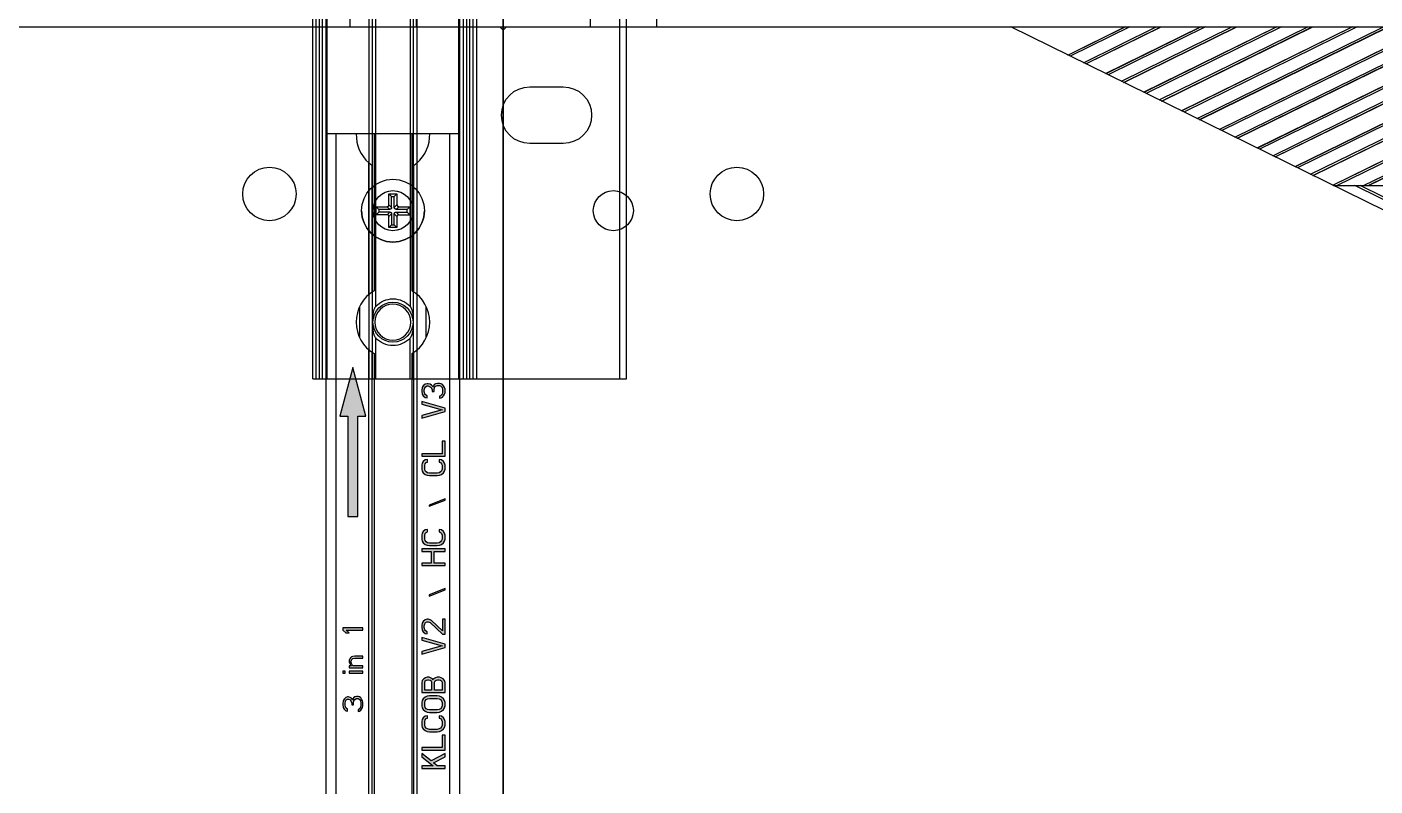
# Model space of a CAD drawing. Header units: millimetres. Extents: x 1927 to 14264, y 1863 to 5555.
# Drawn here: x 11902.6 to 12104.4, y 4022.4 to 4136 of the extents above; entities that cross this region are included whole.
import ezdxf

# ---------------------------------------------------------------- set-up
doc = ezdxf.new("R2010")
doc.units = ezdxf.units.MM
doc.layers.add('02___PRT_ALL_AXES', color=7, linetype='Continuous')
doc.layers.add('1轮廓线', color=7, linetype='Continuous', lineweight=25)

# ---------------------------------------------------------------- blocks, each defined once
blk = doc.blocks.new('ryfhgjmb')
at = {"lineweight": 5, "true_color": 0xf26722}
h = blk.add_hatch(color=30, dxfattribs=at)
h.dxf.hatch_style = 1
h.paths.add_polyline_path([(6917, 3339.74), (6916.75, 3339.87), (6916.32, 3339.93), (6916.19, 3339.93), (6915.75, 3339.87), (6915.5, 3339.74), (6915.25, 3339.48), (6915.19, 3339.23), (6915.5, 3339.23), (6915.63, 3339.42), (6915.82, 3339.55), (6916.13, 3339.61), (6916.38, 3339.61), (6916.69, 3339.55), (6916.88, 3339.42), (6917, 3339.23), (6917, 3339.1), (6916.88, 3338.85), (6916.75, 3338.72), (6916.38, 3338.59), (6916.13, 3338.59), (6916.13, 3338.34), (6916.38, 3338.34), (6916.75, 3338.27), (6916.94, 3338.14), (6917.07, 3337.89), (6917.07, 3337.63), (6917, 3337.51), (6916.88, 3337.38), (6916.75, 3337.31), (6916.44, 3337.25), (6916.07, 3337.25), (6915.75, 3337.31), (6915.63, 3337.38), (6915.5, 3337.51), (6915.44, 3337.63), (6915.13, 3337.63), (6915.19, 3337.44), (6915.32, 3337.25), (6915.5, 3337.12), (6915.75, 3337), (6916, 3336.93), (6916.5, 3336.93), (6916.75, 3337), (6917, 3337.12), (6917.19, 3337.25), (6917.32, 3337.44), (6917.38, 3337.63), (6917.38, 3337.89), (6917.32, 3338.14), (6917.19, 3338.34), (6916.88, 3338.46), (6917.13, 3338.65), (6917.25, 3338.85), (6917.32, 3339.1), (6917.32, 3339.23), (6917.25, 3339.48)])
h.paths.add_polyline_path([(6921.19, 3339.93), (6920.88, 3339.93), (6920.88, 3339.61), (6921.19, 3339.61)])
h.paths.add_polyline_path([(6921.19, 3338.97), (6920.88, 3338.97), (6920.88, 3336.93), (6921.19, 3336.93)])
h.paths.add_polyline_path([(6922.13, 3338.53), (6922.32, 3338.65), (6922.57, 3338.72), (6922.82, 3338.65), (6922.94, 3338.59), (6923.07, 3338.46), (6923.13, 3338.14), (6923.13, 3336.93), (6923.44, 3336.93), (6923.44, 3338.14), (6923.38, 3338.46), (6923.32, 3338.65), (6923.19, 3338.78), (6923, 3338.91), (6922.82, 3338.97), (6922.57, 3338.97), (6922.32, 3338.91), (6922.13, 3338.78), (6922, 3338.65), (6922, 3338.97), (6921.69, 3338.97), (6921.69, 3336.93), (6922, 3336.93), (6922, 3338.4)])
h.paths.add_polyline_path([(6927.69, 3339.93), (6927.32, 3339.93), (6926.94, 3339.48), (6926.94, 3338.97), (6927.32, 3339.42), (6927.32, 3336.93), (6927.69, 3336.93)])
h = blk.add_hatch(color=30, dxfattribs=at)
h.dxf.hatch_style = 1
h.paths.add_polyline_path([(6944.35, 3339.18), (6944.35, 3337.68), (6959.35, 3337.68), (6959.35, 3336.48), (6966.63, 3338.43), (6959.35, 3340.38), (6959.35, 3339.18)])
h = blk.add_hatch(color=30, dxfattribs=at)
h.dxf.hatch_style = 1
h.paths.add_polyline_path([(6907.43, 3326.34), (6908.36, 3324.63), (6908.86, 3324.63), (6907.74, 3326.72), (6908.86, 3328.13), (6908.36, 3328.13), (6907, 3326.42), (6907, 3328.13), (6906.63, 3328.13), (6906.63, 3324.63), (6907, 3324.63), (6907, 3325.82)])
h.paths.add_polyline_path([(6909.73, 3328.13), (6909.36, 3328.13), (6909.36, 3324.63), (6911.59, 3324.63), (6911.59, 3325.08), (6909.73, 3325.08)])
h.paths.add_polyline_path([(6912.45, 3326.94), (6912.52, 3327.24), (6912.64, 3327.46), (6912.83, 3327.61), (6913.07, 3327.68), (6913.63, 3327.68), (6913.88, 3327.61), (6914.07, 3327.46), (6914.13, 3327.24), (6914.5, 3327.24), (6914.44, 3327.61), (6914.19, 3327.91), (6913.94, 3328.06), (6913.63, 3328.13), (6913.07, 3328.13), (6912.76, 3328.06), (6912.52, 3327.91), (6912.27, 3327.61), (6912.14, 3327.31), (6912.08, 3326.94), (6912.08, 3325.82), (6912.14, 3325.45), (6912.27, 3325.15), (6912.52, 3324.85), (6912.76, 3324.71), (6913.07, 3324.63), (6913.63, 3324.63), (6913.94, 3324.71), (6914.19, 3324.85), (6914.44, 3325.15), (6914.5, 3325.52), (6914.13, 3325.52), (6914.07, 3325.3), (6913.88, 3325.15), (6913.63, 3325.08), (6913.07, 3325.08), (6912.83, 3325.15), (6912.64, 3325.3), (6912.52, 3325.52), (6912.45, 3325.82)])
h.paths.add_polyline_path([(6917.47, 3326.94), (6917.41, 3327.31), (6917.29, 3327.61), (6917.04, 3327.91), (6916.79, 3328.06), (6916.48, 3328.13), (6915.99, 3328.13), (6915.68, 3328.06), (6915.43, 3327.91), (6915.18, 3327.61), (6915.06, 3327.31), (6915, 3326.94), (6915, 3325.82), (6915.06, 3325.45), (6915.18, 3325.15), (6915.43, 3324.85), (6915.68, 3324.71), (6915.99, 3324.63), (6916.48, 3324.63), (6916.79, 3324.71), (6917.04, 3324.85), (6917.29, 3325.15), (6917.41, 3325.45), (6917.47, 3325.82)])
h.paths.add_polyline_path([(6915.37, 3326.94), (6915.43, 3327.24), (6915.55, 3327.46), (6915.74, 3327.61), (6915.99, 3327.68), (6916.48, 3327.68), (6916.73, 3327.61), (6916.92, 3327.46), (6917.04, 3327.24), (6917.1, 3326.94), (6917.1, 3325.82), (6917.04, 3325.52), (6916.92, 3325.3), (6916.73, 3325.15), (6916.48, 3325.08), (6915.99, 3325.08), (6915.74, 3325.15), (6915.55, 3325.3), (6915.43, 3325.52), (6915.37, 3325.82)], flags=16)
h.paths.add_polyline_path([(6920.02, 3326.49), (6920.2, 3326.79), (6920.26, 3327.01), (6920.26, 3327.31), (6920.2, 3327.54), (6920.02, 3327.83), (6919.77, 3328.06), (6919.46, 3328.13), (6917.97, 3328.13), (6917.97, 3324.63), (6919.46, 3324.63), (6919.77, 3324.71), (6920.02, 3324.93), (6920.2, 3325.23), (6920.26, 3325.45), (6920.26, 3325.82), (6920.2, 3326.05), (6920.02, 3326.34), (6919.89, 3326.42)])
h.paths.add_polyline_path([(6918.34, 3326.64), (6918.34, 3327.68), (6919.52, 3327.68), (6919.71, 3327.61), (6919.83, 3327.46), (6919.89, 3327.24), (6919.89, 3327.09), (6919.83, 3326.87), (6919.71, 3326.72), (6919.52, 3326.64)], flags=16)
h.paths.add_polyline_path([(6918.34, 3326.2), (6919.52, 3326.2), (6919.71, 3326.12), (6919.83, 3325.97), (6919.89, 3325.75), (6919.89, 3325.52), (6919.83, 3325.3), (6919.71, 3325.15), (6919.52, 3325.08), (6918.34, 3325.08)], flags=16)
h.paths.add_polyline_path([(6926.21, 3328.13), (6925.84, 3328.13), (6924.97, 3325.08), (6924.11, 3328.13), (6923.73, 3328.13), (6924.73, 3324.63), (6925.22, 3324.63)])
h.paths.add_polyline_path([(6927.39, 3327.68), (6927.7, 3327.76), (6927.95, 3327.76), (6928.26, 3327.68), (6928.44, 3327.54), (6928.57, 3327.31), (6928.57, 3327.16), (6928.44, 3326.87), (6926.71, 3325), (6926.71, 3324.63), (6928.94, 3324.63), (6928.94, 3325), (6927.21, 3325), (6928.75, 3326.64), (6928.88, 3326.87), (6928.94, 3327.16), (6928.94, 3327.31), (6928.88, 3327.61), (6928.63, 3327.91), (6928.38, 3328.06), (6928.01, 3328.13), (6927.76, 3328.13), (6927.33, 3328.06), (6927.08, 3327.91), (6926.83, 3327.61), (6926.77, 3327.31), (6927.08, 3327.31), (6927.21, 3327.54)])
h.paths.add_polyline_path([(6932.6, 3327.01), (6932.41, 3327.01), (6933.34, 3324.63), (6933.53, 3324.63)])
h.paths.add_polyline_path([(6940.53, 3327.46), (6940.72, 3327.61), (6940.96, 3327.68), (6941.52, 3327.68), (6941.77, 3327.61), (6941.96, 3327.46), (6942.02, 3327.24), (6942.39, 3327.24), (6942.33, 3327.61), (6942.08, 3327.91), (6941.83, 3328.06), (6941.52, 3328.13), (6940.96, 3328.13), (6940.65, 3328.06), (6940.41, 3327.91), (6940.16, 3327.61), (6940.03, 3327.31), (6939.97, 3326.94), (6939.97, 3325.82), (6940.03, 3325.45), (6940.16, 3325.15), (6940.41, 3324.85), (6940.65, 3324.71), (6940.96, 3324.63), (6941.52, 3324.63), (6941.83, 3324.71), (6942.08, 3324.85), (6942.33, 3325.15), (6942.39, 3325.52), (6942.02, 3325.52), (6941.96, 3325.3), (6941.77, 3325.15), (6941.52, 3325.08), (6940.96, 3325.08), (6940.72, 3325.15), (6940.53, 3325.3), (6940.41, 3325.52), (6940.34, 3325.82), (6940.34, 3326.94), (6940.41, 3327.24)])
h.paths.add_polyline_path([(6939.48, 3328.13), (6939.11, 3328.13), (6939.11, 3326.72), (6937.37, 3326.72), (6937.37, 3328.13), (6937, 3328.13), (6937, 3324.63), (6937.37, 3324.63), (6937.37, 3326.27), (6939.11, 3326.27), (6939.11, 3324.63), (6939.48, 3324.63)])
h.paths.add_polyline_path([(6946.05, 3327.01), (6945.86, 3327.01), (6946.79, 3324.63), (6946.98, 3324.63)])
h.paths.add_polyline_path([(6953.73, 3328.13), (6953.36, 3328.13), (6953.36, 3324.63), (6955.59, 3324.63), (6955.59, 3325.08), (6953.73, 3325.08)])
h.paths.add_polyline_path([(6952.55, 3327.91), (6952.31, 3328.06), (6952, 3328.13), (6951.44, 3328.13), (6951.13, 3328.06), (6950.88, 3327.91), (6950.63, 3327.61), (6950.51, 3327.31), (6950.45, 3326.94), (6950.45, 3325.82), (6950.51, 3325.45), (6950.63, 3325.15), (6950.88, 3324.85), (6951.13, 3324.71), (6951.44, 3324.63), (6952, 3324.63), (6952.31, 3324.71), (6952.55, 3324.85), (6952.8, 3325.15), (6952.86, 3325.52), (6952.49, 3325.52), (6952.43, 3325.3), (6952.24, 3325.15), (6952, 3325.08), (6951.44, 3325.08), (6951.19, 3325.15), (6951.01, 3325.3), (6950.88, 3325.52), (6950.82, 3325.82), (6950.82, 3326.94), (6950.88, 3327.24), (6951.01, 3327.46), (6951.19, 3327.61), (6951.44, 3327.68), (6952, 3327.68), (6952.24, 3327.61), (6952.43, 3327.46), (6952.49, 3327.24), (6952.86, 3327.24), (6952.8, 3327.61)])
h.paths.add_polyline_path([(6963.9, 3327.91), (6963.65, 3328.06), (6963.21, 3328.13), (6963.09, 3328.13), (6962.66, 3328.06), (6962.41, 3327.91), (6962.16, 3327.61), (6962.1, 3327.31), (6962.41, 3327.31), (6962.53, 3327.54), (6962.72, 3327.68), (6963.03, 3327.76), (6963.28, 3327.76), (6963.59, 3327.68), (6963.77, 3327.54), (6963.9, 3327.31), (6963.9, 3327.16), (6963.77, 3326.87), (6963.65, 3326.72), (6963.28, 3326.57), (6963.03, 3326.57), (6963.03, 3326.27), (6963.28, 3326.27), (6963.65, 3326.2), (6963.83, 3326.05), (6963.96, 3325.75), (6963.96, 3325.45), (6963.9, 3325.3), (6963.77, 3325.15), (6963.65, 3325.08), (6963.34, 3325), (6962.97, 3325), (6962.66, 3325.08), (6962.53, 3325.15), (6962.41, 3325.3), (6962.35, 3325.45), (6962.04, 3325.45), (6962.1, 3325.23), (6962.22, 3325), (6962.41, 3324.85), (6962.66, 3324.71), (6962.91, 3324.63), (6963.4, 3324.63), (6963.65, 3324.71), (6963.9, 3324.85), (6964.08, 3325), (6964.21, 3325.23), (6964.27, 3325.45), (6964.27, 3325.75), (6964.21, 3326.05), (6964.08, 3326.27), (6963.77, 3326.42), (6964.02, 3326.64), (6964.14, 3326.87), (6964.21, 3327.16), (6964.21, 3327.31), (6964.14, 3327.61)])
h.paths.add_polyline_path([(6961.54, 3328.13), (6961.17, 3328.13), (6960.3, 3325.08), (6959.43, 3328.13), (6959.06, 3328.13), (6960.05, 3324.63), (6960.55, 3324.63)])
at = {"color": 30, "linetype": 'Continuous', "true_color": 0xf26722}
for p, q in [((6005.13, 3342.43), (7001.63, 3342.43)), ((6005.13, 3340.93), (7001.63, 3340.93)), ((7001.63, 3322.43), (7001.63, 3342.43)), ((6915.25, 3339.48), (6915.19, 3339.23)), ((6915.19, 3339.23), (6915.5, 3339.23)), ((6915.5, 3339.74), (6915.25, 3339.48)), ((6915.75, 3339.87), (6915.5, 3339.74)), ((6915.5, 3339.23), (6915.63, 3339.42)), ((6915.63, 3339.42), (6915.82, 3339.55)), ((6916.19, 3339.93), (6915.75, 3339.87)), ((6915.82, 3339.55), (6916.13, 3339.61)), ((6916.13, 3339.61), (6916.38, 3339.61)), ((6916.32, 3339.93), (6916.19, 3339.93)), ((6916.75, 3339.87), (6916.32, 3339.93)), ((6916.38, 3339.61), (6916.69, 3339.55)), ((6916.69, 3339.55), (6916.88, 3339.42)), ((6917, 3339.74), (6916.75, 3339.87)), ((6916.88, 3339.42), (6917, 3339.23)), ((6917, 3339.1), (6916.88, 3338.85)), ((6917.25, 3339.48), (6917, 3339.74)), ((6917, 3339.23), (6917, 3339.1)), ((6917.32, 3339.23), (6917.25, 3339.48)), ((6917.25, 3338.85), (6917.32, 3339.1)), ((6917.32, 3339.1), (6917.32, 3339.23)), ((6921.19, 3339.93), (6920.88, 3339.93)), ((6920.88, 3339.93), (6920.88, 3339.61)), ((6920.88, 3339.61), (6921.19, 3339.61)), ((6921.19, 3338.97), (6920.88, 3338.97)), ((6920.88, 3338.97), (6920.88, 3336.93)), ((6921.19, 3339.61), (6921.19, 3339.93)), ((6921.19, 3336.93), (6921.19, 3338.97)), ((6922, 3338.97), (6921.69, 3338.97)), ((6921.69, 3338.97), (6921.69, 3336.93)), ((6922, 3338.65), (6922, 3338.97)), ((6922.32, 3338.91), (6922.13, 3338.78)), ((6922.57, 3338.97), (6922.32, 3338.91)), ((6922.82, 3338.97), (6922.57, 3338.97)), ((6923, 3338.91), (6922.82, 3338.97)), ((6923.19, 3338.78), (6923, 3338.91)), ((6927.32, 3339.93), (6926.94, 3339.48)), ((6926.94, 3339.48), (6926.94, 3338.97)), ((6926.94, 3338.97), (6927.32, 3339.42)), ((6927.69, 3339.93), (6927.32, 3339.93)), ((6927.32, 3339.42), (6927.32, 3336.93)), ((6927.69, 3336.93), (6927.69, 3339.93)), ((6959.35, 3339.18), (6944.35, 3339.18)), ((6944.35, 3339.18), (6944.35, 3337.68)), ((6966.63, 3338.43), (6959.35, 3340.38)), ((6959.35, 3340.38), (6959.35, 3339.18)), ((6915.44, 3337.63), (6915.13, 3337.63)), ((6915.13, 3337.63), (6915.19, 3337.44)), ((6915.19, 3337.44), (6915.32, 3337.25)), ((6915.32, 3337.25), (6915.5, 3337.12)), ((6915.5, 3337.51), (6915.44, 3337.63)), ((6915.63, 3337.38), (6915.5, 3337.51)), ((6915.5, 3337.12), (6915.75, 3337)), ((6915.75, 3337.31), (6915.63, 3337.38)), ((6916.07, 3337.25), (6915.75, 3337.31)), ((6915.75, 3337), (6916, 3336.93)), ((6916, 3336.93), (6916.5, 3336.93)), ((6916.44, 3337.25), (6916.07, 3337.25)), ((6916.38, 3338.59), (6916.13, 3338.59)), ((6916.13, 3338.59), (6916.13, 3338.34)), ((6916.13, 3338.34), (6916.38, 3338.34)), ((6916.75, 3338.72), (6916.38, 3338.59)), ((6916.38, 3338.34), (6916.75, 3338.27)), ((6916.75, 3337.31), (6916.44, 3337.25)), ((6916.5, 3336.93), (6916.75, 3337)), ((6916.88, 3338.85), (6916.75, 3338.72)), ((6916.75, 3338.27), (6916.94, 3338.14)), ((6916.88, 3337.38), (6916.75, 3337.31)), ((6916.75, 3337), (6917, 3337.12)), ((6916.88, 3338.46), (6917.13, 3338.65)), ((6917.19, 3338.34), (6916.88, 3338.46)), ((6917, 3337.51), (6916.88, 3337.38)), ((6916.94, 3338.14), (6917.07, 3337.89)), ((6917.07, 3337.63), (6917, 3337.51)), ((6917, 3337.12), (6917.19, 3337.25)), ((6917.07, 3337.89), (6917.07, 3337.63)), ((6917.13, 3338.65), (6917.25, 3338.85)), ((6917.32, 3338.14), (6917.19, 3338.34)), ((6917.19, 3337.25), (6917.32, 3337.44)), ((6917.38, 3337.89), (6917.32, 3338.14)), ((6917.32, 3337.44), (6917.38, 3337.63)), ((6917.38, 3337.63), (6917.38, 3337.89)), ((6920.88, 3336.93), (6921.19, 3336.93)), ((6921.69, 3336.93), (6922, 3336.93)), ((6922.13, 3338.78), (6922, 3338.65)), ((6922, 3338.4), (6922.13, 3338.53)), ((6922, 3336.93), (6922, 3338.4)), ((6922.13, 3338.53), (6922.32, 3338.65)), ((6922.32, 3338.65), (6922.57, 3338.72)), ((6922.57, 3338.72), (6922.82, 3338.65)), ((6922.82, 3338.65), (6922.94, 3338.59)), ((6922.94, 3338.59), (6923.07, 3338.46)), ((6923.07, 3338.46), (6923.13, 3338.14)), ((6923.13, 3338.14), (6923.13, 3336.93)), ((6923.13, 3336.93), (6923.44, 3336.93)), ((6923.32, 3338.65), (6923.19, 3338.78)), ((6923.38, 3338.46), (6923.32, 3338.65)), ((6923.44, 3338.14), (6923.38, 3338.46)), ((6923.44, 3336.93), (6923.44, 3338.14)), ((6927.32, 3336.93), (6927.69, 3336.93)), ((6944.35, 3337.68), (6959.35, 3337.68)), ((6959.35, 3336.48), (6966.63, 3338.43)), ((6959.35, 3337.68), (6959.35, 3336.48)), ((6058.09, 3336.03), (6969.27, 3336.03)), ((6058.47, 3335.53), (6968.88, 3335.53)), ((7001.63, 3335.27), (6978.14, 3335.27)), ((6058.09, 3328.83), (6969.27, 3328.83)), ((6058.47, 3329.33), (6968.88, 3329.33)), ((7001.63, 3329.59), (6978.14, 3329.59)), ((6907, 3328.13), (6906.63, 3328.13)), ((6906.63, 3328.13), (6906.63, 3324.63)), ((6908.36, 3328.13), (6907, 3326.42)), ((6907, 3326.42), (6907, 3328.13)), ((6907.74, 3326.72), (6908.86, 3328.13)), ((6908.86, 3328.13), (6908.36, 3328.13)), ((6909.73, 3328.13), (6909.36, 3328.13)), ((6909.36, 3328.13), (6909.36, 3324.63)), ((6909.73, 3325.08), (6909.73, 3328.13)), ((6912.14, 3327.31), (6912.08, 3326.94)), ((6912.08, 3326.94), (6912.08, 3325.82)), ((6912.27, 3327.61), (6912.14, 3327.31)), ((6912.52, 3327.91), (6912.27, 3327.61)), ((6912.45, 3326.94), (6912.52, 3327.24)), ((6912.45, 3325.82), (6912.45, 3326.94)), ((6912.76, 3328.06), (6912.52, 3327.91)), ((6912.52, 3327.24), (6912.64, 3327.46)), ((6912.64, 3327.46), (6912.83, 3327.61)), ((6913.07, 3328.13), (6912.76, 3328.06)), ((6912.83, 3327.61), (6913.07, 3327.68)), ((6913.63, 3328.13), (6913.07, 3328.13)), ((6913.07, 3327.68), (6913.63, 3327.68)), ((6913.94, 3328.06), (6913.63, 3328.13)), ((6913.63, 3327.68), (6913.88, 3327.61)), ((6913.88, 3327.61), (6914.07, 3327.46)), ((6914.19, 3327.91), (6913.94, 3328.06)), ((6914.07, 3327.46), (6914.13, 3327.24)), ((6914.13, 3327.24), (6914.5, 3327.24)), ((6914.44, 3327.61), (6914.19, 3327.91)), ((6914.5, 3327.24), (6914.44, 3327.61)), ((6915.06, 3327.31), (6915, 3326.94)), ((6915, 3326.94), (6915, 3325.82)), ((6915.18, 3327.61), (6915.06, 3327.31)), ((6915.43, 3327.91), (6915.18, 3327.61)), ((6915.37, 3326.94), (6915.43, 3327.24)), ((6915.37, 3325.82), (6915.37, 3326.94)), ((6915.68, 3328.06), (6915.43, 3327.91)), ((6915.43, 3327.24), (6915.55, 3327.46)), ((6915.55, 3327.46), (6915.74, 3327.61)), ((6915.99, 3328.13), (6915.68, 3328.06)), ((6915.74, 3327.61), (6915.99, 3327.68)), ((6916.48, 3328.13), (6915.99, 3328.13)), ((6915.99, 3327.68), (6916.48, 3327.68)), ((6916.79, 3328.06), (6916.48, 3328.13)), ((6916.48, 3327.68), (6916.73, 3327.61)), ((6916.73, 3327.61), (6916.92, 3327.46)), ((6917.04, 3327.91), (6916.79, 3328.06)), ((6916.92, 3327.46), (6917.04, 3327.24)), ((6917.29, 3327.61), (6917.04, 3327.91)), ((6917.04, 3327.24), (6917.1, 3326.94)), ((6917.1, 3326.94), (6917.1, 3325.82)), ((6917.41, 3327.31), (6917.29, 3327.61)), ((6917.47, 3326.94), (6917.41, 3327.31)), ((6917.47, 3325.82), (6917.47, 3326.94)), ((6919.46, 3328.13), (6917.97, 3328.13)), ((6917.97, 3328.13), (6917.97, 3324.63)), ((6918.34, 3327.68), (6919.52, 3327.68)), ((6918.34, 3326.64), (6918.34, 3327.68)), ((6919.77, 3328.06), (6919.46, 3328.13)), ((6919.52, 3327.68), (6919.71, 3327.61)), ((6919.71, 3327.61), (6919.83, 3327.46)), ((6919.83, 3326.87), (6919.71, 3326.72)), ((6920.02, 3327.83), (6919.77, 3328.06)), ((6919.83, 3327.46), (6919.89, 3327.24)), ((6919.89, 3327.09), (6919.83, 3326.87)), ((6919.89, 3327.24), (6919.89, 3327.09)), ((6920.2, 3327.54), (6920.02, 3327.83)), ((6920.02, 3326.49), (6920.2, 3326.79)), ((6920.26, 3327.31), (6920.2, 3327.54)), ((6920.2, 3326.79), (6920.26, 3327.01)), ((6920.26, 3327.01), (6920.26, 3327.31)), ((6924.11, 3328.13), (6923.73, 3328.13)), ((6923.73, 3328.13), (6924.73, 3324.63)), ((6924.97, 3325.08), (6924.11, 3328.13)), ((6925.84, 3328.13), (6924.97, 3325.08)), ((6925.22, 3324.63), (6926.21, 3328.13)), ((6926.21, 3328.13), (6925.84, 3328.13)), ((6928.44, 3326.87), (6926.71, 3325)), ((6926.83, 3327.61), (6926.77, 3327.31)), ((6926.77, 3327.31), (6927.08, 3327.31)), ((6927.08, 3327.91), (6926.83, 3327.61)), ((6927.33, 3328.06), (6927.08, 3327.91)), ((6927.08, 3327.31), (6927.21, 3327.54)), ((6927.21, 3327.54), (6927.39, 3327.68)), ((6927.76, 3328.13), (6927.33, 3328.06)), ((6927.39, 3327.68), (6927.7, 3327.76)), ((6927.7, 3327.76), (6927.95, 3327.76)), ((6928.01, 3328.13), (6927.76, 3328.13)), ((6927.95, 3327.76), (6928.26, 3327.68)), ((6928.38, 3328.06), (6928.01, 3328.13)), ((6928.26, 3327.68), (6928.44, 3327.54)), ((6928.63, 3327.91), (6928.38, 3328.06)), ((6928.44, 3327.54), (6928.57, 3327.31)), ((6928.57, 3327.16), (6928.44, 3326.87)), ((6928.57, 3327.31), (6928.57, 3327.16)), ((6928.88, 3327.61), (6928.63, 3327.91)), ((6928.75, 3326.64), (6928.88, 3326.87)), ((6928.94, 3327.31), (6928.88, 3327.61)), ((6928.88, 3326.87), (6928.94, 3327.16)), ((6928.94, 3327.16), (6928.94, 3327.31)), ((6932.6, 3327.01), (6932.41, 3327.01)), ((6932.41, 3327.01), (6933.34, 3324.63)), ((6933.53, 3324.63), (6932.6, 3327.01)), ((6937.37, 3328.13), (6937, 3328.13)), ((6937, 3328.13), (6937, 3324.63)), ((6937.37, 3326.72), (6937.37, 3328.13)), ((6939.48, 3328.13), (6939.11, 3328.13)), ((6939.11, 3328.13), (6939.11, 3326.72)), ((6939.48, 3324.63), (6939.48, 3328.13)), ((6940.03, 3327.31), (6939.97, 3326.94)), ((6939.97, 3326.94), (6939.97, 3325.82)), ((6940.16, 3327.61), (6940.03, 3327.31)), ((6940.41, 3327.91), (6940.16, 3327.61)), ((6940.34, 3326.94), (6940.41, 3327.24)), ((6940.34, 3325.82), (6940.34, 3326.94)), ((6940.65, 3328.06), (6940.41, 3327.91)), ((6940.41, 3327.24), (6940.53, 3327.46)), ((6940.53, 3327.46), (6940.72, 3327.61)), ((6940.96, 3328.13), (6940.65, 3328.06)), ((6940.72, 3327.61), (6940.96, 3327.68)), ((6941.52, 3328.13), (6940.96, 3328.13)), ((6940.96, 3327.68), (6941.52, 3327.68)), ((6941.83, 3328.06), (6941.52, 3328.13)), ((6941.52, 3327.68), (6941.77, 3327.61)), ((6941.77, 3327.61), (6941.96, 3327.46)), ((6942.08, 3327.91), (6941.83, 3328.06)), ((6941.96, 3327.46), (6942.02, 3327.24)), ((6942.02, 3327.24), (6942.39, 3327.24)), ((6942.33, 3327.61), (6942.08, 3327.91)), ((6942.39, 3327.24), (6942.33, 3327.61)), ((6946.05, 3327.01), (6945.86, 3327.01)), ((6945.86, 3327.01), (6946.79, 3324.63)), ((6946.98, 3324.63), (6946.05, 3327.01)), ((6950.51, 3327.31), (6950.45, 3326.94)), ((6950.45, 3326.94), (6950.45, 3325.82)), ((6950.63, 3327.61), (6950.51, 3327.31)), ((6950.88, 3327.91), (6950.63, 3327.61)), ((6950.82, 3326.94), (6950.88, 3327.24)), ((6950.82, 3325.82), (6950.82, 3326.94)), ((6951.13, 3328.06), (6950.88, 3327.91)), ((6950.88, 3327.24), (6951.01, 3327.46)), ((6951.01, 3327.46), (6951.19, 3327.61)), ((6951.44, 3328.13), (6951.13, 3328.06)), ((6951.19, 3327.61), (6951.44, 3327.68)), ((6952, 3328.13), (6951.44, 3328.13)), ((6951.44, 3327.68), (6952, 3327.68)), ((6952.31, 3328.06), (6952, 3328.13)), ((6952, 3327.68), (6952.24, 3327.61)), ((6952.24, 3327.61), (6952.43, 3327.46)), ((6952.55, 3327.91), (6952.31, 3328.06)), ((6952.43, 3327.46), (6952.49, 3327.24)), ((6952.49, 3327.24), (6952.86, 3327.24)), ((6952.8, 3327.61), (6952.55, 3327.91)), ((6952.86, 3327.24), (6952.8, 3327.61)), ((6953.73, 3328.13), (6953.36, 3328.13)), ((6953.36, 3328.13), (6953.36, 3324.63)), ((6953.73, 3325.08), (6953.73, 3328.13)), ((6959.43, 3328.13), (6959.06, 3328.13)), ((6959.06, 3328.13), (6960.05, 3324.63)), ((6960.3, 3325.08), (6959.43, 3328.13)), ((6961.17, 3328.13), (6960.3, 3325.08)), ((6960.55, 3324.63), (6961.54, 3328.13)), ((6961.54, 3328.13), (6961.17, 3328.13)), ((6962.16, 3327.61), (6962.1, 3327.31)), ((6962.1, 3327.31), (6962.41, 3327.31)), ((6962.41, 3327.91), (6962.16, 3327.61)), ((6962.66, 3328.06), (6962.41, 3327.91)), ((6962.41, 3327.31), (6962.53, 3327.54)), ((6962.53, 3327.54), (6962.72, 3327.68)), ((6963.09, 3328.13), (6962.66, 3328.06)), ((6962.72, 3327.68), (6963.03, 3327.76)), ((6963.03, 3327.76), (6963.28, 3327.76)), ((6963.21, 3328.13), (6963.09, 3328.13)), ((6963.65, 3328.06), (6963.21, 3328.13)), ((6963.28, 3327.76), (6963.59, 3327.68)), ((6963.59, 3327.68), (6963.77, 3327.54)), ((6963.9, 3327.91), (6963.65, 3328.06)), ((6963.77, 3326.87), (6963.65, 3326.72)), ((6963.77, 3327.54), (6963.9, 3327.31)), ((6963.9, 3327.16), (6963.77, 3326.87)), ((6964.14, 3327.61), (6963.9, 3327.91)), ((6963.9, 3327.31), (6963.9, 3327.16)), ((6964.02, 3326.64), (6964.14, 3326.87)), ((6964.21, 3327.31), (6964.14, 3327.61)), ((6964.14, 3326.87), (6964.21, 3327.16)), ((6964.21, 3327.16), (6964.21, 3327.31)), ((6907, 3325.82), (6907.43, 3326.34)), ((6907, 3324.63), (6907, 3325.82)), ((6907.43, 3326.34), (6908.36, 3324.63)), ((6908.86, 3324.63), (6907.74, 3326.72)), ((6911.59, 3325.08), (6909.73, 3325.08)), ((6911.59, 3324.63), (6911.59, 3325.08)), ((6912.08, 3325.82), (6912.14, 3325.45)), ((6912.14, 3325.45), (6912.27, 3325.15)), ((6912.27, 3325.15), (6912.52, 3324.85)), ((6912.52, 3325.52), (6912.45, 3325.82)), ((6912.64, 3325.3), (6912.52, 3325.52)), ((6912.52, 3324.85), (6912.76, 3324.71)), ((6912.83, 3325.15), (6912.64, 3325.3)), ((6913.07, 3325.08), (6912.83, 3325.15)), ((6913.63, 3325.08), (6913.07, 3325.08)), ((6913.88, 3325.15), (6913.63, 3325.08)), ((6914.07, 3325.3), (6913.88, 3325.15)), ((6913.94, 3324.71), (6914.19, 3324.85)), ((6914.13, 3325.52), (6914.07, 3325.3)), ((6914.5, 3325.52), (6914.13, 3325.52)), ((6914.19, 3324.85), (6914.44, 3325.15)), ((6914.44, 3325.15), (6914.5, 3325.52)), ((6915, 3325.82), (6915.06, 3325.45)), ((6915.06, 3325.45), (6915.18, 3325.15)), ((6915.18, 3325.15), (6915.43, 3324.85)), ((6915.43, 3325.52), (6915.37, 3325.82)), ((6915.55, 3325.3), (6915.43, 3325.52)), ((6915.43, 3324.85), (6915.68, 3324.71)), ((6915.74, 3325.15), (6915.55, 3325.3)), ((6915.99, 3325.08), (6915.74, 3325.15)), ((6916.48, 3325.08), (6915.99, 3325.08)), ((6916.73, 3325.15), (6916.48, 3325.08)), ((6916.92, 3325.3), (6916.73, 3325.15)), ((6916.79, 3324.71), (6917.04, 3324.85)), ((6917.04, 3325.52), (6916.92, 3325.3)), ((6917.1, 3325.82), (6917.04, 3325.52)), ((6917.04, 3324.85), (6917.29, 3325.15)), ((6917.29, 3325.15), (6917.41, 3325.45)), ((6917.41, 3325.45), (6917.47, 3325.82)), ((6919.52, 3326.64), (6918.34, 3326.64)), ((6918.34, 3326.2), (6919.52, 3326.2)), ((6918.34, 3325.08), (6918.34, 3326.2)), ((6919.52, 3325.08), (6918.34, 3325.08)), ((6919.71, 3326.72), (6919.52, 3326.64)), ((6919.52, 3326.2), (6919.71, 3326.12)), ((6919.71, 3325.15), (6919.52, 3325.08)), ((6919.71, 3326.12), (6919.83, 3325.97)), ((6919.83, 3325.3), (6919.71, 3325.15)), ((6919.77, 3324.71), (6920.02, 3324.93)), ((6919.83, 3325.97), (6919.89, 3325.75)), ((6919.89, 3325.52), (6919.83, 3325.3)), ((6919.89, 3326.42), (6920.02, 3326.49)), ((6920.02, 3326.34), (6919.89, 3326.42)), ((6919.89, 3325.75), (6919.89, 3325.52)), ((6920.2, 3326.05), (6920.02, 3326.34)), ((6920.02, 3324.93), (6920.2, 3325.23)), ((6920.26, 3325.82), (6920.2, 3326.05)), ((6920.2, 3325.23), (6920.26, 3325.45)), ((6920.26, 3325.45), (6920.26, 3325.82)), ((6926.71, 3325), (6926.71, 3324.63)), ((6927.21, 3325), (6928.75, 3326.64)), ((6928.94, 3325), (6927.21, 3325)), ((6928.94, 3324.63), (6928.94, 3325)), ((6939.11, 3326.72), (6937.37, 3326.72)), ((6937.37, 3326.27), (6939.11, 3326.27)), ((6937.37, 3324.63), (6937.37, 3326.27)), ((6939.11, 3326.27), (6939.11, 3324.63)), ((6939.97, 3325.82), (6940.03, 3325.45)), ((6940.03, 3325.45), (6940.16, 3325.15)), ((6940.16, 3325.15), (6940.41, 3324.85)), ((6940.41, 3325.52), (6940.34, 3325.82)), ((6940.53, 3325.3), (6940.41, 3325.52)), ((6940.41, 3324.85), (6940.65, 3324.71)), ((6940.72, 3325.15), (6940.53, 3325.3)), ((6940.96, 3325.08), (6940.72, 3325.15)), ((6941.52, 3325.08), (6940.96, 3325.08)), ((6941.77, 3325.15), (6941.52, 3325.08)), ((6941.96, 3325.3), (6941.77, 3325.15)), ((6941.83, 3324.71), (6942.08, 3324.85)), ((6942.02, 3325.52), (6941.96, 3325.3)), ((6942.39, 3325.52), (6942.02, 3325.52)), ((6942.08, 3324.85), (6942.33, 3325.15)), ((6942.33, 3325.15), (6942.39, 3325.52)), ((6950.45, 3325.82), (6950.51, 3325.45)), ((6950.51, 3325.45), (6950.63, 3325.15)), ((6950.63, 3325.15), (6950.88, 3324.85)), ((6950.88, 3325.52), (6950.82, 3325.82)), ((6951.01, 3325.3), (6950.88, 3325.52)), ((6950.88, 3324.85), (6951.13, 3324.71)), ((6951.19, 3325.15), (6951.01, 3325.3)), ((6951.44, 3325.08), (6951.19, 3325.15)), ((6952, 3325.08), (6951.44, 3325.08)), ((6952.24, 3325.15), (6952, 3325.08)), ((6952.43, 3325.3), (6952.24, 3325.15)), ((6952.31, 3324.71), (6952.55, 3324.85)), ((6952.49, 3325.52), (6952.43, 3325.3)), ((6952.86, 3325.52), (6952.49, 3325.52)), ((6952.55, 3324.85), (6952.8, 3325.15)), ((6952.8, 3325.15), (6952.86, 3325.52)), ((6955.59, 3325.08), (6953.73, 3325.08)), ((6955.59, 3324.63), (6955.59, 3325.08)), ((6962.35, 3325.45), (6962.04, 3325.45)), ((6962.04, 3325.45), (6962.1, 3325.23)), ((6962.1, 3325.23), (6962.22, 3325)), ((6962.22, 3325), (6962.41, 3324.85)), ((6962.41, 3325.3), (6962.35, 3325.45)), ((6962.53, 3325.15), (6962.41, 3325.3)), ((6962.41, 3324.85), (6962.66, 3324.71)), ((6962.66, 3325.08), (6962.53, 3325.15)), ((6962.97, 3325), (6962.66, 3325.08)), ((6963.34, 3325), (6962.97, 3325)), ((6963.28, 3326.57), (6963.03, 3326.57)), ((6963.03, 3326.57), (6963.03, 3326.27)), ((6963.03, 3326.27), (6963.28, 3326.27)), ((6963.65, 3326.72), (6963.28, 3326.57)), ((6963.28, 3326.27), (6963.65, 3326.2)), ((6963.65, 3325.08), (6963.34, 3325)), ((6963.65, 3326.2), (6963.83, 3326.05)), ((6963.77, 3325.15), (6963.65, 3325.08)), ((6963.65, 3324.71), (6963.9, 3324.85)), ((6963.77, 3326.42), (6964.02, 3326.64)), ((6964.08, 3326.27), (6963.77, 3326.42)), ((6963.9, 3325.3), (6963.77, 3325.15)), ((6963.83, 3326.05), (6963.96, 3325.75)), ((6963.96, 3325.45), (6963.9, 3325.3)), ((6963.9, 3324.85), (6964.08, 3325)), ((6963.96, 3325.75), (6963.96, 3325.45)), ((6964.21, 3326.05), (6964.08, 3326.27)), ((6964.08, 3325), (6964.21, 3325.23)), ((6964.27, 3325.75), (6964.21, 3326.05)), ((6964.21, 3325.23), (6964.27, 3325.45)), ((6964.27, 3325.45), (6964.27, 3325.75)), ((6005.13, 3323.93), (7001.63, 3323.93)), ((6906.63, 3324.63), (6907, 3324.63)), ((6908.36, 3324.63), (6908.86, 3324.63)), ((6909.36, 3324.63), (6911.59, 3324.63)), ((6912.76, 3324.71), (6913.07, 3324.63)), ((6913.07, 3324.63), (6913.63, 3324.63)), ((6913.63, 3324.63), (6913.94, 3324.71)), ((6915.68, 3324.71), (6915.99, 3324.63)), ((6915.99, 3324.63), (6916.48, 3324.63)), ((6916.48, 3324.63), (6916.79, 3324.71)), ((6917.97, 3324.63), (6919.46, 3324.63)), ((6919.46, 3324.63), (6919.77, 3324.71)), ((6924.73, 3324.63), (6925.22, 3324.63)), ((6926.71, 3324.63), (6928.94, 3324.63)), ((6933.34, 3324.63), (6933.53, 3324.63)), ((6937, 3324.63), (6937.37, 3324.63)), ((6939.11, 3324.63), (6939.48, 3324.63)), ((6940.65, 3324.71), (6940.96, 3324.63)), ((6940.96, 3324.63), (6941.52, 3324.63)), ((6941.52, 3324.63), (6941.83, 3324.71)), ((6946.79, 3324.63), (6946.98, 3324.63)), ((6951.13, 3324.71), (6951.44, 3324.63)), ((6951.44, 3324.63), (6952, 3324.63)), ((6952, 3324.63), (6952.31, 3324.71)), ((6953.36, 3324.63), (6955.59, 3324.63)), ((6960.05, 3324.63), (6960.55, 3324.63)), ((6962.66, 3324.71), (6962.91, 3324.63)), ((6962.91, 3324.63), (6963.4, 3324.63)), ((6963.4, 3324.63), (6963.65, 3324.71)), ((6005.13, 3322.43), (7001.63, 3322.43))]:
    blk.add_line(p, q, dxfattribs=at)
for start, end in [(87.9161, 139.1148), (220.8852, 272.0839)]:
    blk.add_arc((7001.43, 3332.43), 5.5, start, end, dxfattribs=at)
at = {"layer": '02___PRT_ALL_AXES', "color": 30, "linetype": 'Continuous', "true_color": 0xf26722}
for p, q in [((6971.06, 3337.39), (6975.79, 3337.39)), ((6968.72, 3335.27), (6027.64, 3335.27)), ((6977.59, 3336.03), (6997.27, 3336.03)), ((6977.97, 3335.53), (6996.88, 3335.53)), ((6968.72, 3329.59), (6027.64, 3329.59)), ((6977.59, 3328.83), (6997.27, 3328.83)), ((6977.97, 3329.33), (6996.88, 3329.33)), ((6971.06, 3327.47), (6975.79, 3327.47))]:
    blk.add_line(p, q, dxfattribs=at)
blk.add_circle((6973.43, 3332.43), 3, dxfattribs=at)
for centre, start, end in [((6973.43, 3332.43), 31.0806, 148.9194), ((7001.43, 3332.43), 139.1148, 145.6923), ((6973.43, 3332.43), 211.0806, 328.9194), ((7001.43, 3332.43), 214.3077, 220.8852)]:
    blk.add_arc(centre, 5.5, start, end, dxfattribs=at)
blk = doc.blocks.new('ETDHFN')
at = {"layer": '1轮廓线', "linetype": 'Continuous', "lineweight": 25}
for p, q in [((8841.41, 4025.55), (8841.81, 4025.15)), ((8841.41, 4023.94), (8841.41, 4025.55)), ((8841.41, 4025.55), (8842.61, 4025.55)), ((8842.61, 4025.55), (8842.21, 4025.15)), ((8842.61, 4025.55), (8842.61, 4023.94)), ((8839.51, 4023.65), (8839.91, 4023.25)), ((8839.51, 4022.45), (8839.51, 4023.65)), ((8839.51, 4023.65), (8841.12, 4023.65)), ((8839.91, 4023.25), (8839.91, 4022.85)), ((8841.52, 4023.25), (8839.91, 4023.25)), ((8841.81, 4025.15), (8842.21, 4025.15)), ((8841.81, 4023.54), (8841.81, 4025.15)), ((8842.21, 4023.54), (8842.21, 4025.15)), ((8844.11, 4023.25), (8842.5, 4023.25)), ((8842.9, 4023.65), (8844.51, 4023.65)), ((8844.51, 4023.65), (8844.11, 4023.25)), ((8844.11, 4022.85), (8844.11, 4023.25)), ((8844.51, 4023.65), (8844.51, 4022.45)), ((8839.51, 4022.45), (8839.91, 4022.85)), ((8841.12, 4022.45), (8839.51, 4022.45)), ((8841.52, 4022.85), (8839.91, 4022.85)), ((8841.41, 4020.55), (8841.41, 4022.16)), ((8841.81, 4022.56), (8841.81, 4020.95)), ((8842.21, 4020.95), (8842.21, 4022.56)), ((8842.5, 4022.85), (8844.11, 4022.85)), ((8842.61, 4022.16), (8842.61, 4020.55)), ((8842.9, 4022.45), (8844.51, 4022.45)), ((8844.51, 4022.45), (8844.11, 4022.85)), ((8841.41, 4020.55), (8841.81, 4020.95)), ((8842.61, 4020.55), (8841.41, 4020.55)), ((8841.81, 4020.95), (8842.21, 4020.95)), ((8842.61, 4020.55), (8842.21, 4020.95))]:
    blk.add_line(p, q, dxfattribs=at)
at = {"layer": '1轮廓线', "linetype": 'Continuous', "lineweight": 13}
for p, q in [((8841.12, 4023.65), (8841.52, 4023.25)), ((8841.41, 4023.94), (8841.81, 4023.54)), ((8842.61, 4023.94), (8842.21, 4023.54)), ((8842.9, 4023.65), (8842.5, 4023.25)), ((8841.12, 4022.45), (8841.52, 4022.85)), ((8841.41, 4022.16), (8841.81, 4022.56)), ((8842.61, 4022.16), (8842.21, 4022.56)), ((8842.9, 4022.45), (8842.5, 4022.85))]:
    blk.add_line(p, q, dxfattribs=at)
at = {"layer": '1轮廓线', "linetype": 'Continuous', "lineweight": 25}
for radius in [4.7, 3]:
    blk.add_circle((8842.01, 4023.05), radius, dxfattribs=at)
blk.add_arc((8842.01, 4023.05), 4.7, 180, 0, dxfattribs=at)
for points in [[(8841.12, 4023.65), (8841.18, 4023.65), (8841.24, 4023.68), (8841.29, 4023.7), (8841.33, 4023.74), (8841.36, 4023.77), (8841.39, 4023.82), (8841.41, 4023.88), (8841.41, 4023.94)], [(8841.81, 4023.54), (8841.81, 4023.48), (8841.79, 4023.42), (8841.77, 4023.37), (8841.73, 4023.33), (8841.69, 4023.3), (8841.64, 4023.27), (8841.59, 4023.25), (8841.52, 4023.25)], [(8842.5, 4023.25), (8842.43, 4023.25), (8842.38, 4023.27), (8842.33, 4023.3), (8842.29, 4023.33), (8842.26, 4023.37), (8842.23, 4023.42), (8842.21, 4023.48), (8842.21, 4023.54)], [(8842.61, 4023.94), (8842.61, 4023.88), (8842.63, 4023.82), (8842.66, 4023.77), (8842.69, 4023.74), (8842.73, 4023.7), (8842.78, 4023.68), (8842.84, 4023.65), (8842.9, 4023.65)], [(8841.41, 4022.16), (8841.41, 4022.23), (8841.39, 4022.28), (8841.36, 4022.33), (8841.33, 4022.37), (8841.29, 4022.4), (8841.24, 4022.43), (8841.18, 4022.45), (8841.12, 4022.45)], [(8841.52, 4022.85), (8841.59, 4022.85), (8841.64, 4022.83), (8841.69, 4022.81), (8841.73, 4022.77), (8841.76, 4022.73), (8841.79, 4022.68), (8841.81, 4022.63), (8841.81, 4022.56)], [(8842.21, 4022.56), (8842.21, 4022.63), (8842.23, 4022.68), (8842.25, 4022.73), (8842.29, 4022.77), (8842.33, 4022.81), (8842.38, 4022.83), (8842.43, 4022.85), (8842.5, 4022.85)], [(8842.9, 4022.45), (8842.84, 4022.45), (8842.78, 4022.43), (8842.73, 4022.41), (8842.69, 4022.37), (8842.66, 4022.33), (8842.63, 4022.28), (8842.61, 4022.23), (8842.61, 4022.16)]]:
    blk.add_open_spline(points, degree=2, knots=[0, 0, 0, 0.25, 0.25, 0.5, 0.5, 0.75, 0.75, 1, 1, 1], dxfattribs=at)
blk = doc.blocks.new('ERTFHGJ')
at = {"color": 40, "linetype": 'Continuous', "true_color": 0xf8d731}
for p, q in [((8878.46, 3617.77), (8878.46, 3696.77)), ((8925.46, 3696.77), (8878.46, 3696.77)), ((8879.46, 3617.77), (8879.46, 3696.77)), ((8900.96, 3696.77), (8900.96, 3617.77)), ((8901.46, 3617.77), (8901.46, 3696.77)), ((8901.96, 3617.77), (8901.96, 3696.77)), ((8902.4, 3617.77), (8902.4, 3696.77)), ((8902.87, 3617.77), (8902.87, 3696.77)), ((8903.46, 3617.77), (8903.46, 3696.77)), ((8903.54, 3696.77), (8903.54, 3617.77)), ((8903.6, 3617.77), (8903.6, 3696.77)), ((8909.88, 3696.77), (8909.88, 3617.77)), ((8910.38, 3617.77), (8910.38, 3696.77)), ((8910.88, 3690.64), (8910.88, 3696.77)), ((8916.03, 3690.64), (8916.03, 3696.77)), ((8916.53, 3617.77), (8916.53, 3696.77)), ((8917.03, 3617.77), (8917.03, 3696.77)), ((8923.31, 3617.77), (8923.31, 3696.77)), ((8923.38, 3696.77), (8923.38, 3617.77)), ((8923.46, 3617.77), (8923.46, 3696.77)), ((8924.04, 3696.77), (8924.04, 3617.77)), ((8924.51, 3696.77), (8924.51, 3617.77)), ((8924.96, 3617.77), (8924.96, 3696.77)), ((8925.46, 3617.77), (8925.46, 3696.77)), ((8910.88, 3685.9), (8910.88, 3628.64)), ((8916.03, 3628.64), (8916.03, 3685.9)), ((8892.96, 3661.52), (8887.96, 3661.52)), ((8887.96, 3653.02), (8892.96, 3653.02)), ((8910.88, 3617.77), (8910.88, 3623.9)), ((8916.03, 3617.77), (8916.03, 3623.9)), ((8925.46, 3617.77), (8878.46, 3617.77))]:
    blk.add_line(p, q, dxfattribs=at)
for centre in [(8913.46, 3688.27), (8913.46, 3626.27)]:
    blk.add_circle(centre, 2.7, dxfattribs=at)
for centre, radius, start, end in [((8913.46, 3688.27), 3.5, 42.6324, 137.3676), ((8913.46, 3688.27), 3.5, 222.6324, 317.3676), ((8887.96, 3657.27), 4.25, 90, 270), ((8892.96, 3657.27), 4.25, 270, 90), ((8913.46, 3626.27), 3.5, 42.6324, 137.3676), ((8913.46, 3626.27), 3.5, 222.6324, 317.3676)]:
    blk.add_arc(centre, radius, start, end, dxfattribs=at)
for points, knots in [([(8910.39, 3688.27), (8910.39, 3688.38), (8910.39, 3688.58), (8910.4, 3688.89), (8910.41, 3689.2), (8910.45, 3689.51), (8910.5, 3689.81), (8910.57, 3690.05), (8910.64, 3690.24), (8910.7, 3690.38), (8910.78, 3690.52), (8910.85, 3690.6), (8910.88, 3690.64)], [0, 0, 0, 0, 0.127092, 0.253318, 0.378322, 0.502266, 0.625619, 0.749056, 0.811111, 0.873552, 0.936512, 1, 1, 1, 1]), ([(8916.03, 3690.64), (8916.07, 3690.6), (8916.13, 3690.52), (8916.21, 3690.38), (8916.27, 3690.24), (8916.35, 3690.05), (8916.41, 3689.81), (8916.47, 3689.51), (8916.5, 3689.2), (8916.52, 3688.89), (8916.53, 3688.58), (8916.53, 3688.37), (8916.53, 3688.27)], [0, 0, 0, 0, 0.063487, 0.126447, 0.188887, 0.250942, 0.37438, 0.497732, 0.621676, 0.746681, 0.872907, 1, 1, 1, 1]), ([(8910.88, 3685.9), (8910.85, 3685.94), (8910.78, 3686.02), (8910.7, 3686.16), (8910.64, 3686.3), (8910.57, 3686.49), (8910.5, 3686.73), (8910.45, 3687.03), (8910.41, 3687.34), (8910.4, 3687.65), (8910.39, 3687.96), (8910.39, 3688.17), (8910.39, 3688.27)], [0, 0, 0, 0, 0.063495, 0.126469, 0.188905, 0.250963, 0.374396, 0.497744, 0.621683, 0.746682, 0.87291, 1, 1, 1, 1]), ([(8916.53, 3688.27), (8916.53, 3688.17), (8916.53, 3687.96), (8916.52, 3687.65), (8916.5, 3687.34), (8916.47, 3687.03), (8916.41, 3686.73), (8916.35, 3686.49), (8916.27, 3686.3), (8916.21, 3686.16), (8916.13, 3686.02), (8916.07, 3685.94), (8916.03, 3685.9)], [0, 0, 0, 0, 0.127092, 0.253319, 0.378323, 0.502267, 0.62562, 0.749057, 0.811112, 0.873553, 0.936512, 1, 1, 1, 1]), ([(8910.39, 3626.27), (8910.39, 3626.38), (8910.39, 3626.58), (8910.4, 3626.89), (8910.41, 3627.2), (8910.45, 3627.51), (8910.5, 3627.81), (8910.57, 3628.05), (8910.64, 3628.24), (8910.7, 3628.38), (8910.78, 3628.52), (8910.85, 3628.6), (8910.88, 3628.64)], [0, 0, 0, 0, 0.127092, 0.253318, 0.378322, 0.502266, 0.625619, 0.749056, 0.811111, 0.873552, 0.936512, 1, 1, 1, 1]), ([(8916.03, 3628.64), (8916.07, 3628.6), (8916.13, 3628.52), (8916.21, 3628.38), (8916.27, 3628.24), (8916.35, 3628.05), (8916.41, 3627.81), (8916.47, 3627.51), (8916.5, 3627.2), (8916.52, 3626.89), (8916.53, 3626.58), (8916.53, 3626.37), (8916.53, 3626.27)], [0, 0, 0, 0, 0.063487, 0.126447, 0.188887, 0.250942, 0.37438, 0.497732, 0.621676, 0.746681, 0.872907, 1, 1, 1, 1]), ([(8910.88, 3623.9), (8910.85, 3623.94), (8910.78, 3624.02), (8910.7, 3624.16), (8910.64, 3624.3), (8910.57, 3624.49), (8910.5, 3624.73), (8910.45, 3625.03), (8910.41, 3625.34), (8910.4, 3625.65), (8910.39, 3625.96), (8910.39, 3626.17), (8910.39, 3626.27)], [0, 0, 0, 0, 0.063495, 0.126469, 0.188905, 0.250963, 0.374396, 0.497744, 0.621683, 0.746682, 0.87291, 1, 1, 1, 1]), ([(8916.53, 3626.27), (8916.53, 3626.17), (8916.53, 3625.96), (8916.52, 3625.65), (8916.5, 3625.34), (8916.47, 3625.03), (8916.41, 3624.73), (8916.35, 3624.49), (8916.27, 3624.3), (8916.21, 3624.16), (8916.13, 3624.02), (8916.07, 3623.94), (8916.03, 3623.9)], [0, 0, 0, 0, 0.127092, 0.253319, 0.378323, 0.502267, 0.62562, 0.749057, 0.811112, 0.873553, 0.936512, 1, 1, 1, 1])]:
    blk.add_open_spline(points, degree=3, knots=knots, dxfattribs=at)
blk = doc.blocks.new('ryfh')
at = {"xscale": -1}
blk.add_blockref('ERTFHGJ', (17197.08, 1141.44), dxfattribs=at)
at = {"rotation": 90}
blk.add_blockref('ryfhgjmb', (11616.06, -2205.71), dxfattribs=at)
blk.add_blockref('ETDHFN', (-558.38, 761.36))
blk = doc.blocks.new('RYHF')
at = {"color": 7, "linetype": 'Continuous'}
for p, q in [((6808.92, 5877.09), (6808.92, 5874.09)), ((6818.87, 5877.09), (6818.87, 5874.09)), ((7372.92, 5877.09), (7372.92, 5874.09)), ((7382.87, 5877.09), (7382.87, 5874.09)), ((6796.4, 5874.09), (6795.9, 5873.59)), ((6795.9, 5536.59), (6795.9, 5874.09)), ((6795.9, 5874.09), (7395.9, 5874.09)), ((7085.69, 5769.1), (6871.9, 5874.09)), ((6880.45, 5869.89), (6889, 5874.09)), ((6889.07, 5874.09), (6880.49, 5869.87)), ((6889.75, 5874.09), (6880.83, 5869.71)), ((6882.8, 5868.74), (6893.69, 5874.09)), ((6883.13, 5868.57), (6894.37, 5874.09)), ((6883.17, 5868.56), (6894.44, 5874.09)), ((6886.12, 5867.11), (6900.34, 5874.09)), ((6900.42, 5874.09), (6886.16, 5867.09)), ((6901.09, 5874.09), (6886.5, 5866.92)), ((6888.47, 5865.96), (6905.03, 5874.09)), ((6888.81, 5865.79), (6905.71, 5874.09)), ((6888.84, 5865.77), (6905.79, 5874.09)), ((6891.79, 5864.32), (6911.69, 5874.09)), ((6911.76, 5874.09), (6891.83, 5864.3)), ((6912.44, 5874.09), (6892.17, 5864.14)), ((6894.14, 5863.17), (6916.38, 5874.09)), ((6894.48, 5863), (6917.06, 5874.09)), ((6894.51, 5862.99), (6917.13, 5874.09)), ((6897.46, 5861.54), (6923.03, 5874.09)), ((6923.1, 5874.09), (6897.5, 5861.52)), ((6923.78, 5874.09), (6897.84, 5861.35)), ((6899.81, 5860.39), (6927.72, 5874.09)), ((6900.15, 5860.22), (6928.4, 5874.09)), ((6900.19, 5860.2), (6928.47, 5874.09)), ((6903.14, 5858.75), (6934.37, 5874.09)), ((6934.45, 5874.09), (6903.17, 5858.73)), ((6935.12, 5874.09), (6903.51, 5858.57)), ((6905.48, 5857.6), (6939.06, 5874.09)), ((6905.82, 5857.43), (6939.74, 5874.09)), ((6905.86, 5857.42), (6939.82, 5874.09)), ((6908.81, 5855.97), (6945.72, 5874.09)), ((6945.79, 5874.09), (6908.84, 5855.95)), ((6946.47, 5874.09), (6909.18, 5855.78)), ((6911.15, 5854.81), (6950.41, 5874.09)), ((6911.49, 5854.65), (6951.09, 5874.09)), ((6911.53, 5854.63), (6951.16, 5874.09)), ((6914.48, 5853.18), (6957.06, 5874.09)), ((6957.13, 5874.09), (6914.52, 5853.16)), ((6957.81, 5874.09), (6914.86, 5853)), ((6916.82, 5852.03), (6961.75, 5874.09)), ((6917.16, 5851.86), (6962.43, 5874.09)), ((6917.2, 5851.84), (6962.5, 5874.09)), ((6920.15, 5850.4), (6968.4, 5874.09)), ((6968.47, 5874.09), (6920.19, 5850.38)), ((6969.15, 5874.09), (6920.79, 5850.34)), ((6924.73, 5850.34), (6973.09, 5874.09)), ((6925.41, 5850.34), (6973.77, 5874.09)), ((6925.48, 5850.34), (6973.85, 5874.09)), ((7395.9, 5873.59), (7395.4, 5874.09)), ((7395.9, 5874.09), (7395.9, 5536.59)), ((6920.26, 5850.34), (6940.86, 5850.34)), ((7087.28, 5769.88), (6923.44, 5850.34)), ((7087.68, 5770.08), (6924.23, 5850.34)), ((6795.9, 5536.59), (7395.9, 5536.59))]:
    blk.add_line(p, q, dxfattribs=at)
for centre, radius in [((6830.9, 5849.09), 4), ((7360.9, 5849.09), 4), ((6812.4, 5846.59), 3), ((7379.4, 5846.59), 3)]:
    blk.add_circle(centre, radius, dxfattribs=at)
blk = doc.blocks.new('*U345')
blk.add_blockref('RYHF', (-7095.9, -5710.09))
blk = doc.blocks.new('*U346')
at = {"color": 0, "linetype": 'ByBlock', "lineweight": -2, "transparency": 16777216}
for p in [(1800, 1012.5), (2400, 1012.5), (1800, 675), (2400, 675)]:
    blk.add_blockref('*U345', p, dxfattribs=at)

msp = doc.modelspace()

# ---------------------------------------------------------------- block references
for name, p in [('*U346', (9873.87292, 3297.0031)), ('ryfh', (3673.74628, -675.91128))]:
    msp.add_blockref(name, p)

doc.saveas('drawing.dxf')
